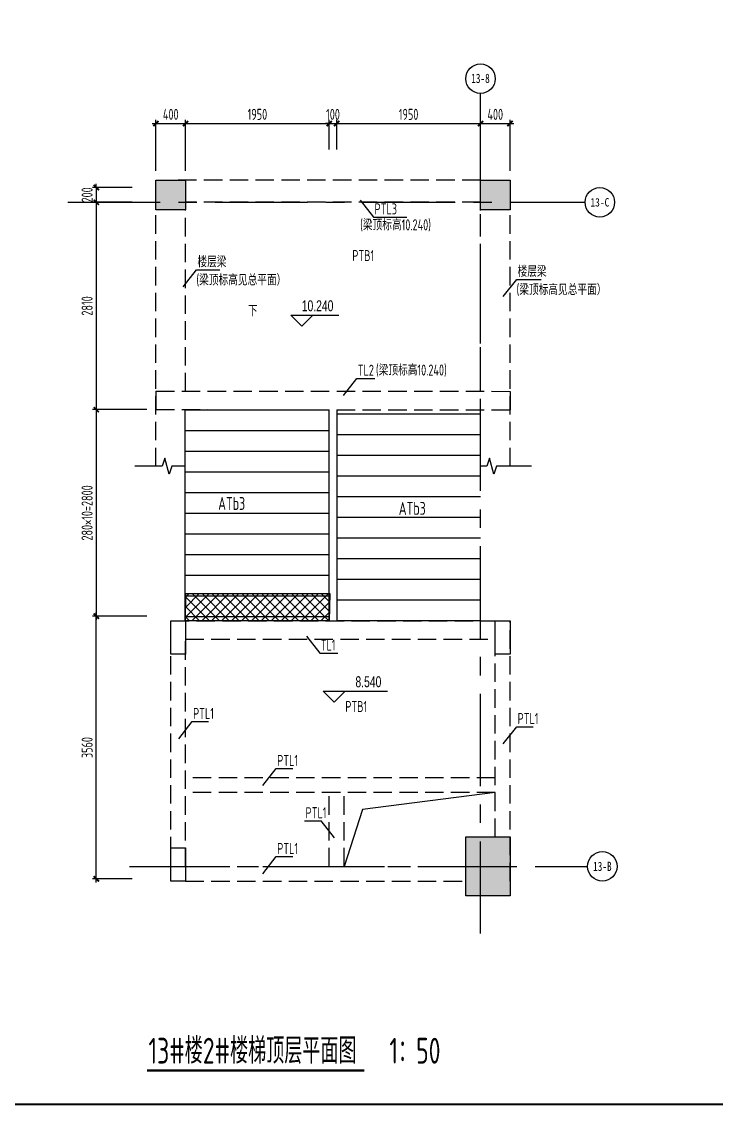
# Model space of a CAD drawing. Extents: x 20383 to 83436, y 6754 to 118707.
# Drawn here: x 40692 to 50111, y 89493 to 104180 of the extents above; entities that cross this region are included whole.
import ezdxf
from ezdxf.enums import TextEntityAlignment as Align

# ---------------------------------------------------------------- set-up
doc = ezdxf.new("R2010")
doc.units = 0
doc.header["$LTSCALE"] = 1000
doc.header["$MEASUREMENT"] = 0
doc.linetypes.add('CENTER', pattern=[2, 1.25, -0.25, 0.25, -0.25])
doc.linetypes.add('DASH', pattern=[0.35, 0.25, -0.1])
doc.layers.get('0').update_dxf_attribs({"linetype": 'CONTINUOUS'})
doc.layers.get('Defpoints').update_dxf_attribs({"color": 167, "linetype": 'CONTINUOUS'})
for name, color, linetype in [('02-TEXT_轴号', 7, 'CONTINUOUS'), ('05-填充_天正', 26, 'CONTINUOUS'), ('AXIS', 253, 'CENTER'), ('DIM', 3, 'CONTINUOUS'), ('PUB_TEXT', 7, 'CONTINUOUS'), ('s-beam', 4, 'DASH'), ('s-colu', 40, 'CONTINUOUS'), ('s-colu-hatc', 16, 'CONTINUOUS'), ('s-dim', 3, 'CONTINUOUS'), ('S-DIM-SYMB', 3, 'CONTINUOUS'), ('S-SLAB-HOLE', 5, 'CONTINUOUS'), ('s-stair', 7, 'CONTINUOUS'), ('s-thin', 3, 'CONTINUOUS'), ('S_TEXT', 7, 'CONTINUOUS'), ('S_THIN', 7, 'CONTINUOUS'), ('X-104 13#平面$0$DIM_SYMB', 3, 'CONTINUOUS')]:
    doc.layers.add(name, color=color, linetype=linetype)
doc.styles.add('_TCH_AXIS', font='STXIHEI.TTF')
doc.styles.add('_TCH_DIM', font='ros.shx', dxfattribs={"width": 0.8, "bigfont": 'jd.shx'})
doc.styles.add('TSSD_Dimension', font='tssdeng.shx', dxfattribs={"width": 0.7, "bigfont": 'TSSDCHN.SHX'})
doc.styles.add('TSSD_Rein', font='Tssdeng.shx', dxfattribs={"width": 0.7, "bigfont": 'hztxt.shx'})
doc.dimstyles.new('TSSD_50_50', dxfattribs={"dimtxt": 150, "dimasz": 50, "dimexe": 50, "dimexo": 125, "dimgap": 50, "dimtad": 1, "dimdec": 0, "dimzin": 0, "dimdsep": 46, "dimtxsty": 'TSSD_Dimension', "dimblk": 'ARCHTICK', "dimblk1": 'ARCHTICK', "dimblk2": 'ARCHTICK', "dimcen": 0, "dimdle": 50, "dimclrt": 7, "dimadec": 0, "dimazin": 0, "dimtfac": 1, "dimtdec": 0, "dimtix": 1, "dimtmove": 2, "dimatfit": 3, "dimfxl": 1, "dimtolj": 1, "dimtzin": 0, "dimarcsym": 0})

# ---------------------------------------------------------------- blocks, each defined once
blk = doc.blocks.new('_ArchTick')
at = {"color": 0, "const_width": 0.5}
blk.add_lwpolyline([(-0.71, -0.71), (0.71, 0.71)], dxfattribs=at)
blk = doc.blocks.new('*D305')
at = {"layer": 'Defpoints', "color": 0, "transparency": 16777216}
for p in [(44863, 102799), (42913, 102321), (44863, 102321)]:
    blk.add_point(p, dxfattribs=at)
at = {"layer": 's-dim', "color": 0, "lineweight": -2, "transparency": 16777216}
for p, q in [((42913, 102446), (42913, 102849)), ((44863, 102446), (44863, 102849)), ((42863, 102799), (44913, 102799))]:
    blk.add_line(p, q, dxfattribs=at)
at = {"layer": 's-dim', "color": 0, "lineweight": -2, "transparency": 16777216, "xscale": 50, "yscale": 50, "zscale": 50, "rotation": 180}
blk.add_blockref('_ArchTick', (42913, 102799), dxfattribs=at)
at = {"layer": 's-dim', "color": 0, "lineweight": -2, "transparency": 16777216, "xscale": 50, "yscale": 50, "zscale": 50}
blk.add_blockref('_ArchTick', (44863, 102799), dxfattribs=at)
at = {"layer": 's-dim', "color": 7, "transparency": 16777216, "insert": (43888, 102924), "char_height": 150, "attachment_point": 5, "style": 'TSSD_Dimension'}
blk.add_mtext('\\A1;1950', dxfattribs=at)
blk = doc.blocks.new('*D306')
at = {"layer": 'Defpoints', "color": 0, "transparency": 16777216}
for p in [(44963, 102799), (44863, 102321), (44963, 102321)]:
    blk.add_point(p, dxfattribs=at)
at = {"layer": 's-dim', "color": 0, "lineweight": -2, "transparency": 16777216}
for p, q in [((44863, 102446), (44863, 102849)), ((44963, 102446), (44963, 102849)), ((44863, 102799), (44813, 102799)), ((44863, 102799), (44963, 102799)), ((44963, 102799), (45013, 102799))]:
    blk.add_line(p, q, dxfattribs=at)
at = {"layer": 's-dim', "color": 0, "lineweight": -2, "transparency": 16777216, "xscale": 50, "yscale": 50, "zscale": 50}
blk.add_blockref('_ArchTick', (44863, 102799), dxfattribs=at)
at = {"layer": 's-dim', "color": 0, "lineweight": -2, "transparency": 16777216, "xscale": 50, "yscale": 50, "zscale": 50, "rotation": 180}
blk.add_blockref('_ArchTick', (44963, 102799), dxfattribs=at)
at = {"layer": 's-dim', "color": 7, "transparency": 16777216, "insert": (44913, 102924), "char_height": 150, "attachment_point": 5, "style": 'TSSD_Dimension'}
blk.add_mtext('\\A1;100', dxfattribs=at)
blk = doc.blocks.new('*D307')
at = {"layer": 'Defpoints', "color": 0, "transparency": 16777216}
for p in [(42313, 101932), (41704, 101732), (42313, 101732)]:
    blk.add_point(p, dxfattribs=at)
at = {"layer": 's-dim', "color": 0, "lineweight": -2, "transparency": 16777216}
for p, q in [((42188, 101932), (41654, 101932)), ((41704, 101932), (41704, 101982)), ((41704, 101932), (41704, 101732)), ((42188, 101732), (41654, 101732)), ((41704, 101732), (41704, 101682))]:
    blk.add_line(p, q, dxfattribs=at)
at = {"layer": 's-dim', "color": 0, "lineweight": -2, "transparency": 16777216, "xscale": 50, "yscale": 50, "zscale": 50}
for p, rotation in [((41704, 101932), 270), ((41704, 101732), 90)]:
    blk.add_blockref('_ArchTick', p, dxfattribs=dict(at, rotation=rotation))
at = {"layer": 's-dim', "color": 7, "transparency": 16777216, "insert": (41579, 101832), "char_height": 150, "attachment_point": 5, "rotation": 90, "style": 'TSSD_Dimension'}
blk.add_mtext('\\A1;200', dxfattribs=at)
blk = doc.blocks.new('*D308')
at = {"layer": 'Defpoints', "color": 0, "transparency": 16777216}
for p in [(42313, 101732), (41704, 98922), (42313, 98922)]:
    blk.add_point(p, dxfattribs=at)
at = {"layer": 's-dim', "color": 0, "lineweight": -2, "transparency": 16777216}
for p, q in [((41704, 101782), (41704, 98872)), ((42188, 101732), (41654, 101732)), ((42188, 98922), (41654, 98922))]:
    blk.add_line(p, q, dxfattribs=at)
at = {"layer": 's-dim', "color": 0, "lineweight": -2, "transparency": 16777216, "xscale": 50, "yscale": 50, "zscale": 50}
for p, rotation in [((41704, 101732), 90), ((41704, 98922), 270)]:
    blk.add_blockref('_ArchTick', p, dxfattribs=dict(at, rotation=rotation))
at = {"layer": 's-dim', "color": 7, "transparency": 16777216, "insert": (41579, 100327), "char_height": 150, "attachment_point": 5, "rotation": 90, "style": 'TSSD_Dimension'}
blk.add_mtext('\\A1;2810', dxfattribs=at)
blk = doc.blocks.new('*D309')
at = {"layer": 'Defpoints', "color": 0, "transparency": 16777216}
for p in [(42513, 98922), (41704, 96122), (42513, 96122)]:
    blk.add_point(p, dxfattribs=at)
at = {"layer": 's-dim', "color": 0, "lineweight": -2, "transparency": 16777216}
for p, q in [((42388, 98922), (41654, 98922)), ((41704, 98972), (41704, 96072)), ((42388, 96122), (41654, 96122))]:
    blk.add_line(p, q, dxfattribs=at)
at = {"layer": 's-dim', "color": 0, "lineweight": -2, "transparency": 16777216, "xscale": 50, "yscale": 50, "zscale": 50}
for p, rotation in [((41704, 98922), 90), ((41704, 96122), 270)]:
    blk.add_blockref('_ArchTick', p, dxfattribs=dict(at, rotation=rotation))
at = {"layer": 's-dim', "color": 7, "transparency": 16777216, "insert": (41579, 97522), "char_height": 150, "attachment_point": 5, "rotation": 90, "style": 'TSSD_Dimension'}
blk.add_mtext('\\A1;280×10=2800', dxfattribs=at)
blk = doc.blocks.new('*D310')
at = {"layer": 'Defpoints', "color": 0, "transparency": 16777216}
for p in [(41704, 96122), (42313, 96122), (42313, 92562)]:
    blk.add_point(p, dxfattribs=at)
at = {"layer": 's-dim', "color": 0, "lineweight": -2, "transparency": 16777216}
for p, q in [((42188, 96122), (41654, 96122)), ((41704, 92512), (41704, 96172)), ((42188, 92562), (41654, 92562))]:
    blk.add_line(p, q, dxfattribs=at)
at = {"layer": 's-dim', "color": 0, "lineweight": -2, "transparency": 16777216, "xscale": 50, "yscale": 50, "zscale": 50}
for p, rotation in [((41704, 96122), 90), ((41704, 92562), 270)]:
    blk.add_blockref('_ArchTick', p, dxfattribs=dict(at, rotation=rotation))
at = {"layer": 's-dim', "color": 7, "transparency": 16777216, "insert": (41579, 94342), "char_height": 150, "attachment_point": 5, "rotation": 90, "style": 'TSSD_Dimension'}
blk.add_mtext('\\A1;3560', dxfattribs=at)
blk = doc.blocks.new('*D311')
at = {"layer": 'Defpoints', "color": 0, "transparency": 16777216}
for p in [(46913, 102799), (44963, 102321), (46913, 102321)]:
    blk.add_point(p, dxfattribs=at)
at = {"layer": 's-dim', "color": 0, "lineweight": -2, "transparency": 16777216}
for p, q in [((44963, 102446), (44963, 102849)), ((46913, 102446), (46913, 102849)), ((44913, 102799), (46963, 102799))]:
    blk.add_line(p, q, dxfattribs=at)
at = {"layer": 's-dim', "color": 0, "lineweight": -2, "transparency": 16777216, "xscale": 50, "yscale": 50, "zscale": 50, "rotation": 180}
blk.add_blockref('_ArchTick', (44963, 102799), dxfattribs=at)
at = {"layer": 's-dim', "color": 0, "lineweight": -2, "transparency": 16777216, "xscale": 50, "yscale": 50, "zscale": 50}
blk.add_blockref('_ArchTick', (46913, 102799), dxfattribs=at)
at = {"layer": 's-dim', "color": 7, "transparency": 16777216, "insert": (45938, 102924), "char_height": 150, "attachment_point": 5, "style": 'TSSD_Dimension'}
blk.add_mtext('\\A1;1950', dxfattribs=at)
blk = doc.blocks.new('*D321')
at = {"layer": 'Defpoints', "color": 0, "transparency": 16777216}
for p in [(47313, 102799), (46913, 102032), (47313, 102032)]:
    blk.add_point(p, dxfattribs=at)
at = {"layer": 's-dim', "color": 0, "lineweight": -2, "transparency": 16777216}
for p, q in [((46913, 102157), (46913, 102849)), ((47313, 102157), (47313, 102849)), ((46863, 102799), (47363, 102799))]:
    blk.add_line(p, q, dxfattribs=at)
at = {"layer": 's-dim', "color": 0, "lineweight": -2, "transparency": 16777216, "xscale": 50, "yscale": 50, "zscale": 50, "rotation": 180}
blk.add_blockref('_ArchTick', (46913, 102799), dxfattribs=at)
at = {"layer": 's-dim', "color": 0, "lineweight": -2, "transparency": 16777216, "xscale": 50, "yscale": 50, "zscale": 50}
blk.add_blockref('_ArchTick', (47313, 102799), dxfattribs=at)
at = {"layer": 's-dim', "color": 7, "transparency": 16777216, "insert": (47113, 102924), "char_height": 150, "attachment_point": 5, "style": 'TSSD_Dimension'}
blk.add_mtext('\\A1;400', dxfattribs=at)
blk = doc.blocks.new('*D322')
at = {"layer": 'Defpoints', "color": 0, "transparency": 16777216}
for p in [(42913, 102799), (42513, 102032), (42913, 102032)]:
    blk.add_point(p, dxfattribs=at)
at = {"layer": 's-dim', "color": 0, "lineweight": -2, "transparency": 16777216}
for p, q in [((42513, 102157), (42513, 102849)), ((42913, 102157), (42913, 102849)), ((42463, 102799), (42963, 102799))]:
    blk.add_line(p, q, dxfattribs=at)
at = {"layer": 's-dim', "color": 0, "lineweight": -2, "transparency": 16777216, "xscale": 50, "yscale": 50, "zscale": 50, "rotation": 180}
blk.add_blockref('_ArchTick', (42513, 102799), dxfattribs=at)
at = {"layer": 's-dim', "color": 0, "lineweight": -2, "transparency": 16777216, "xscale": 50, "yscale": 50, "zscale": 50}
blk.add_blockref('_ArchTick', (42913, 102799), dxfattribs=at)
at = {"layer": 's-dim', "color": 7, "transparency": 16777216, "insert": (42713, 102924), "char_height": 150, "attachment_point": 5, "style": 'TSSD_Dimension'}
blk.add_mtext('\\A1;400', dxfattribs=at)

msp = doc.modelspace()

# ---------------------------------------------------------------- hatches: boundary and pattern name
at = {"layer": 's-colu-hatc'}
for points in [[(42513, 102031.8), (42913, 102031.8), (42913, 101631.8), (42513, 101631.8)], [(46913, 102031.8), (47313, 102031.8), (47313, 101631.8), (46913, 101631.8)], [(46713, 93131.8), (47313, 93131.8), (47313, 92331.8), (46713, 92331.8)]]:
    msp.add_hatch(color=8, dxfattribs=at).paths.add_polyline_path(points)
at = {"layer": 'S-SLAB-HOLE'}
h = msp.add_hatch(dxfattribs=at)
h.set_pattern_fill('ANSI37', color=256, scale=30, angle=180)
h.set_pattern_definition([(225, (258172.71, 103116.95), (67.35192, -67.35192), []), (315, (258172.71, 103116.95), (67.35192, 67.35192), [])])
h.paths.add_polyline_path([(44863, 96059.8), (42913, 96059.8), (42918.4, 96429.9), (44868.4, 96429.9)])

# ---------------------------------------------------------------- linework, layer by layer
msp.add_line((42910.5, 96059.8), (42910.5, 98919.8))
at = {"const_width": 25}
msp.add_lwpolyline([(79684.4, 118205.7), (21634.4, 118205.7), (21634.4, 89505.7), (79684.4, 89505.7)], close=True, dxfattribs=at)
at = {"color": 5}
msp.add_lwpolyline([(44863, 96059.8), (42913, 96059.8), (42918.4, 96429.9), (44868.4, 96429.9)], close=True, dxfattribs=at)
at = {"layer": '05-填充_天正', "color": 5}
msp.add_lwpolyline([(47113, 93731.7), (45312.7, 93504.5), (45063, 92731.8)], dxfattribs=at)
at = {"layer": 'AXIS', "color": 1}
for p, q in [((46913, 91820), (46913, 102781.9)), ((41317.6, 101731.8), (47764.8, 101731.8)), ((42154.9, 92731.8), (47764.8, 92731.8))]:
    msp.add_line(p, q, dxfattribs=at)
at = {"layer": 'DIM'}
for p, q in [((44490.5, 100052.3), (44340.5, 100202.3)), ((44340.5, 100202.3), (44990.6, 100202.3)), ((44490.5, 100052.3), (44640.5, 100202.3)), ((44928, 94957.1), (44778, 95107.1)), ((44778, 95107.1), (45652.5, 95107.1)), ((44928, 94957.1), (45078, 95107.1))]:
    msp.add_line(p, q, dxfattribs=at)
at = {"layer": 's-beam'}
for p, q in [((46913, 102031.8), (42813, 102031.8)), ((42513, 98156), (42513, 101631.8)), ((46913, 101731.8), (42913, 101731.8)), ((42913, 99169.8), (42913, 101631.8)), ((46913, 99169.8), (46913, 101631.8)), ((47313, 98156), (47313, 101631.8)), ((42513, 99171.8), (47313, 99169.8)), ((42513, 99171.8), (42513, 98921.8)), ((47313, 99169.8), (47313, 98919.8)), ((42513, 98921.8), (47313, 98919.8)), ((46913, 98156), (46913, 98919.8)), ((42713, 96059.8), (47313, 96059.8)), ((42713, 92531.8), (42713, 96059.8)), ((47313, 92531.8), (47313, 96059.8)), ((42913, 95809.8), (47113, 95809.8)), ((42913, 92731.8), (42913, 95809.8)), ((47113, 93131.8), (47113, 95809.8)), ((47113, 93931.7), (42913, 93931.7)), ((47113, 93731.7), (42913, 93731.7)), ((44863, 92731.8), (44863, 93731.7)), ((45063, 92731.8), (45063, 93731.7)), ((42913, 92731.8), (46713, 92731.8)), ((42913, 92531.8), (46713, 92531.8))]:
    msp.add_line(p, q, dxfattribs=at)
at = {"layer": 's-colu'}
for points in [[(42513, 102031.8), (42913, 102031.8), (42913, 101631.8), (42513, 101631.8)], [(46913, 102031.8), (47313, 102031.8), (47313, 101631.8), (46913, 101631.8)], [(42713.2, 95609.8), (42713.2, 96059.8), (42913.2, 96059.8), (42913.2, 95609.8)], [(47113, 95609.8), (47113, 96059.8), (47313, 96059.8), (47313, 95609.8)], [(46713, 93131.8), (47313, 93131.8), (47313, 92331.8), (46713, 92331.8)], [(42713, 92531.8), (42713, 92981.8), (42913, 92981.8), (42913, 92531.8)]]:
    msp.add_lwpolyline(points, close=True, dxfattribs=at)
at = {"layer": 's-dim'}
for p, q in [((46913, 102781.9), (46913, 103206.9)), ((47764.8, 101731.8), (48331.3, 101731.8)), ((47764.8, 92731.8), (48364.8, 92731.8))]:
    msp.add_line(p, q, dxfattribs=at)
for centre in [(46913, 103406.9), (48531.3, 101731.8), (48564.8, 92731.8)]:
    msp.add_circle(centre, 200, dxfattribs=at)
at = {"layer": 'S-DIM-SYMB', "const_width": 35}
msp.add_lwpolyline([(42389.4, 89965.6), (45335.9, 89965.6)], dxfattribs=at)
at = {"layer": 's-stair'}
for p, q in [((42910.5, 98919.8), (44860.5, 98919.8)), ((44863, 96059.8), (44863, 98919.8)), ((44963, 98919.8), (44963, 96059.8)), ((46913, 98859.8), (44963, 98859.8)), ((42910.5, 98639.8), (44860.5, 98639.8)), ((46913, 98579.8), (44963, 98579.8)), ((42910.5, 98359.8), (44860.5, 98359.8)), ((46913, 98299.8), (44963, 98299.8)), ((42910.5, 98079.8), (44860.5, 98079.8)), ((46913, 98019.8), (44963, 98019.8)), ((42910.5, 97799.8), (44860.5, 97799.8)), ((46913, 97739.8), (44963, 97739.8)), ((42910.5, 97519.8), (44860.5, 97519.8)), ((46913, 97459.8), (44963, 97459.8)), ((42910.5, 97239.8), (44860.5, 97239.8)), ((46913, 97179.8), (44963, 97179.8)), ((42910.5, 96959.8), (44860.5, 96959.8)), ((46913, 96899.8), (44963, 96899.8)), ((42910.5, 96679.8), (44860.5, 96679.8)), ((46913, 96619.8), (44963, 96619.8)), ((42910.5, 96399.8), (44860.5, 96399.8)), ((46913, 96339.8), (44963, 96339.8)), ((42910.5, 96119.8), (44860.5, 96119.8)), ((46913, 96059.8), (44963, 96059.8))]:
    msp.add_line(p, q, dxfattribs=at)
at = {"layer": 's-thin'}
for points in [[(42910.5, 98156), (42728, 98156), (42693, 98046), (42633, 98266), (42598, 98156), (42225.3, 98156)], [(47605.2, 98156), (47128, 98156), (47093, 98046), (47033, 98266), (46998, 98156), (46913, 98156)]]:
    msp.add_lwpolyline(points, dxfattribs=at)
at = {"layer": 'S_THIN'}
for p, q in [((45283.3, 101762.1), (45464.2, 101531.5)), ((45464.2, 101531.5), (45915.2, 101531.5)), ((42881.9, 100584.5), (43062.7, 100815.2)), ((43062.7, 100815.2), (43379.2, 100815.2)), ((47222.5, 100454.2), (47403.4, 100684.8)), ((47403.4, 100684.8), (47734.6, 100684.8)), ((45054.6, 99114.2), (45235.4, 99344.8)), ((45235.4, 99344.8), (45482.3, 99344.8)), ((44552.4, 95851), (44733.3, 95620.4)), ((44733.3, 95620.4), (44980.1, 95620.4)), ((42822.5, 94462.3), (43003.4, 94693)), ((43003.4, 94693), (43226.5, 94693)), ((47222.5, 94393.7), (47403.4, 94624.3)), ((47403.4, 94624.3), (47626.5, 94624.3)), ((43963.3, 93825.8), (44144.1, 94056.4)), ((44144.1, 94056.4), (44367.3, 94056.4)), ((44528.7, 93348), (44751.9, 93348)), ((44932.5, 93117), (44751.9, 93347.8)), ((43963.3, 92632.6), (44144.1, 92863.3)), ((44144.1, 92863.3), (44367.3, 92863.3))]:
    msp.add_line(p, q, dxfattribs=at)
at = {"layer": 'X-104 13#平面$0$DIM_SYMB'}
msp.add_lwpolyline([(43888, 100161.6, 0, 0, 0), (43888, 95585.3, 0, 0, 0), (45938, 95585.3, 0, 0, 0), (45938, 96730.7, 80, 0, 0), (45938, 97030.7, 0, 0, 0)], format="xyseb", dxfattribs=at)

# ---------------------------------------------------------------- texts
at = {"layer": '02-TEXT_轴号', "style": '_TCH_AXIS', "width": 0.743037}
for s, height, p, p2 in [('13-8', 126.06, (46787.9, 103348.8), (47038, 103348.8)), ('13-C', 114.1, (48403.4, 101674.8), (48659.1, 101674.8)), ('13-B', 125.05, (48439.5, 92669.3), (48690.1, 92669.3))]:
    msp.add_text(s, height=height, dxfattribs=at).set_placement(p, p2, align=Align.FIT)
at = {"layer": 'PUB_TEXT', "style": '_TCH_DIM', "width": 0.705882}
for s, height, p in [('下', 148.8, (43760.5, 100188.3)), ('10.240', 148.75, (44489.4, 100254.8)), ('8.540', 148.75, (45217.5, 95159.6))]:
    msp.add_text(s, height=height, dxfattribs=at).set_placement(p)
at = {"layer": 's-dim', "color": 0, "char_height": 175, "attachment_point": 3, "style": 'TSSD_Rein'}
for insert in [(43721.9, 97737.3), (46170.6, 97670.8)]:
    msp.add_mtext_dynamic_manual_height_columns('ATb3', width=439.113, gutter_width=875, heights=[0], dxfattribs=dict(at, insert=insert))
at = {"layer": 'S-DIM-SYMB', "color": 0, "insert": (42411.4, 90408.3), "char_height": 350, "attachment_point": 1, "style": 'TSSD_Rein'}
msp.add_mtext_dynamic_manual_height_columns('13#楼2#楼梯顶层平面图   1：50', width=4716.961, gutter_width=875, heights=[0], dxfattribs=at)
at = {"layer": 'S_TEXT', "ltscale": 99, "style": 'TSSD_Dimension', "width": 0.7}
for s, p in [('PTL3', (45476.7, 101567.5)), ('(梁顶标高10.240)', (45281.1, 101351.2)), ('PTB1', (45175.1, 100934.4)), ('楼层梁', (43075.2, 100851.2)), ('(梁顶标高见总平面）', (43061.1, 100604.3)), ('楼层梁', (47415.9, 100720.9)), ('(梁顶标高见总平面）', (47401.7, 100473.9)), ('TL2', (45248, 99380.9)), ('(梁顶标高10.240)', (45495.6, 99383.5)), ('TL1', (44745.8, 95656.4)), ('PTL1', (43015.9, 94729.1)), ('PTB1', (45080.2, 94823.5)), ('PTL1', (47415.9, 94660.4)), ('PTL1', (44156.7, 94092.5)), ('PTL1', (44541.3, 93384)), ('PTL1', (44156.7, 92899.3))]:
    msp.add_text(s, height=150, dxfattribs=at).set_placement(p)

# ---------------------------------------------------------------- dimensions: what is measured, and where the dimension line sits
at = {"layer": 's-dim'}
for base, p1, p2, picture, middle in [((42913, 102798.8), (42513, 102031.8), (42913, 102031.8), '*D322', (42713, 102923.8)), ((47313, 102798.8), (46913, 102031.8), (47313, 102031.8), '*D321', (47113, 102923.8))]:
    dim = msp.add_linear_dim(base=base, p1=p1, p2=p2, dimstyle='TSSD_50_50', dxfattribs=at)
    dim.commit()
    dim.dimension.update_dxf_attribs({"geometry": picture, "text_midpoint": middle})
for p1, p2, picture, middle in [((42913, 102320.9), (44863, 102320.9), '*D305', (43888, 102923.8)), ((44863, 102320.9), (44963, 102320.9), '*D306', (44913, 102923.8)), ((44963, 102320.9), (46913, 102320.9), '*D311', (45938, 102923.8))]:
    dim = msp.add_aligned_dim(p1=p1, p2=p2, distance=477.9, dimstyle='TSSD_50_50', dxfattribs=at)
    dim.commit()
    dim.dimension.update_dxf_attribs({"geometry": picture, "text_midpoint": middle})
for base, p1, p2, picture, middle in [((41703.6, 101731.8), (42313, 101931.8), (42313, 101731.8), '*D307', (41578.6, 101831.8)), ((41703.6, 98921.8), (42313, 101731.8), (42313, 98921.8), '*D308', (41578.6, 100326.8)), ((41703.6, 96121.8), (42313, 92561.8), (42313, 96121.8), '*D310', (41578.6, 94341.8))]:
    dim = msp.add_linear_dim(base=base, p1=p1, p2=p2, angle=270, dimstyle='TSSD_50_50', dxfattribs=at)
    dim.commit()
    dim.dimension.update_dxf_attribs({"geometry": picture, "text_midpoint": middle})
dim = msp.add_linear_dim(base=(41703.6, 96121.8), p1=(42513, 98921.8), p2=(42513, 96121.8), angle=270, text='280×10=2800', dimstyle='TSSD_50_50', dxfattribs=at)
dim.commit()
dim.dimension.update_dxf_attribs({"geometry": '*D309', "text_midpoint": (41578.6, 97521.8)})

doc.saveas('drawing.dxf')
